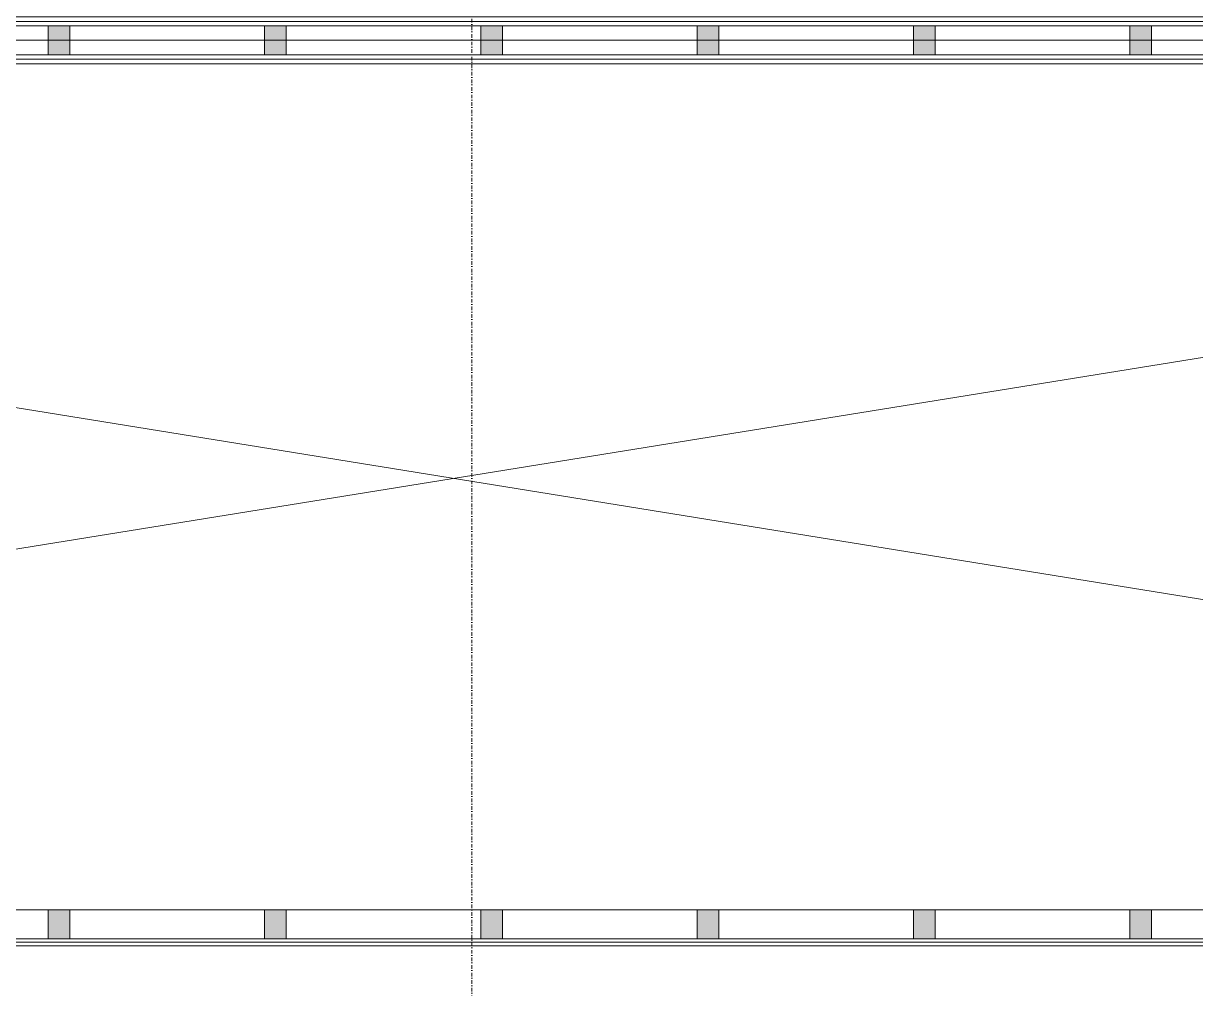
# Model space of a CAD drawing. Extents: x -9058 to 11890, y 0 to 6516.
# Drawn here: x 8310.7 to 8635.8, y 2309.3 to 2577 of the extents above; entities that cross this region are included whole.
import ezdxf

# ---------------------------------------------------------------- set-up
doc = ezdxf.new("R2010")
doc.units = 0
doc.header["$MEASUREMENT"] = 0
doc.linetypes.add('DASHDOT', pattern=[1, 0.5, -0.25, 0, -0.25])
doc.linetypes.add('DOT2', pattern=[0.125, 0, -0.125])
doc.layers.get('0').update_dxf_attribs({"color": 9, "lineweight": 9})
for name, color, linetype, lineweight in [('06D', 9, 'Continuous', 9), ('10', 9, 'Continuous', 9), ('11', 9, 'Continuous', 9), ('20', 9, 'DOT2', 9), ('24', 9, 'DASHDOT', 9), ('33', 9, 'BATTING', 9)]:
    doc.layers.add(name, color=color, linetype=linetype, lineweight=lineweight)
doc.linetypes.add('BATTING', pattern='A,0.0001,-0.1,[134,ltypeshp.shx,S=0.1,R=0,X=-0.1,Y=0],-0.2,[134,ltypeshp.shx,S=0.1,R=180,X=0.1,Y=0],-0.1', length=0.4001)

# ---------------------------------------------------------------- blocks, each defined once
blk = doc.blocks.new('p-mek')
at = {"color": 6}
blk.add_lwpolyline([(210.29, -281.08, -0.000027), (210.29, -1029.08, 0.400031)], format="xyb", dxfattribs=at)
blk = doc.blocks.new('prf-10x10')
h = blk.add_hatch(color=255)
h.dxf.hatch_style = 1
h.paths.add_polyline_path([(-5, -5), (5, -5), (5, 5), (-5, 5)])
at = {"layer": '10'}
blk.add_lwpolyline([(-5, -5), (5, -5), (5, 5), (-5, 5)], close=True, dxfattribs=at)

msp = doc.modelspace()

# ---------------------------------------------------------------- linework, layer by layer
at = {"layer": '06D'}
for points in [[(7717.06, 2335.62), (9142.06, 2565.87)], [(9142.06, 2335.62), (7718.81, 2565.87)], [(9142.06, 2331.12), (7717.06, 2331.12)]]:
    msp.add_lwpolyline(points, dxfattribs=at)
at = {"layer": '11'}
for points in [[(7715.06, 2565.87), (9142.06, 2565.87), (9142.06, 2321.12), (9155.06, 2321.12), (9155.06, 2576.37), (9155.06, 2588.87), (9142.06, 2588.87), (9142.06, 2578.87), (7718.81, 2578.87)], [(7715.06, 2567.12), (9143.31, 2567.12), (9143.31, 2322.37), (9153.81, 2322.37), (9153.81, 2576.37), (9153.81, 2587.62), (9143.31, 2587.62), (9143.31, 2577.62), (7718.81, 2577.62)], [(7715.06, 2568.37), (9144.56, 2568.37), (9144.56, 2323.62), (9152.56, 2323.62), (9152.56, 2576.37), (9152.56, 2586.37), (9144.56, 2586.37), (9144.56, 2576.37), (7718.81, 2576.37)], [(9142.06, 2323.12), (7717.06, 2323.12)], [(9142.06, 2322.12), (7717.06, 2322.12)], [(9142.06, 2321.12), (7717.06, 2321.12)]]:
    msp.add_lwpolyline(points, dxfattribs=at)
at = {"layer": '20'}
msp.add_lwpolyline([(9827.86, 2321.12), (7716.92, 2321.12)], dxfattribs=at)
at = {"layer": '24', "ltscale": 2}
for points in [[(8435.06, 4008.37), (8435.06, 4008.37), (8435.06, 160.84)], [(7012.53, 2565.87), (10535.06, 2565.87)]]:
    msp.add_lwpolyline(points, dxfattribs=at)
at = {"layer": '33', "ltscale": 0.4}
msp.add_lwpolyline([(7721.06, 2572.37), (9144.56, 2572.37)], dxfattribs=at)

# ---------------------------------------------------------------- block references
at = {"layer": '06D'}
msp.add_blockref('p-mek', (7675.06, 3723.87), dxfattribs=at)
at = {"layer": '10', "extrusion": (0, 0, -1), "xscale": 0.8, "yscale": 0.6, "zscale": -1, "rotation": 90}
for p in [(-8320.56, 2572.37), (-8380.56, 2572.37), (-8440.56, 2572.37), (-8500.56, 2572.37), (-8560.56, 2572.37), (-8620.56, 2572.37), (-8320.56, 2327.12), (-8380.56, 2327.12), (-8440.56, 2327.12), (-8500.56, 2327.12), (-8560.56, 2327.12), (-8620.56, 2327.12)]:
    msp.add_blockref('prf-10x10', p, dxfattribs=at)

doc.saveas('drawing.dxf')
